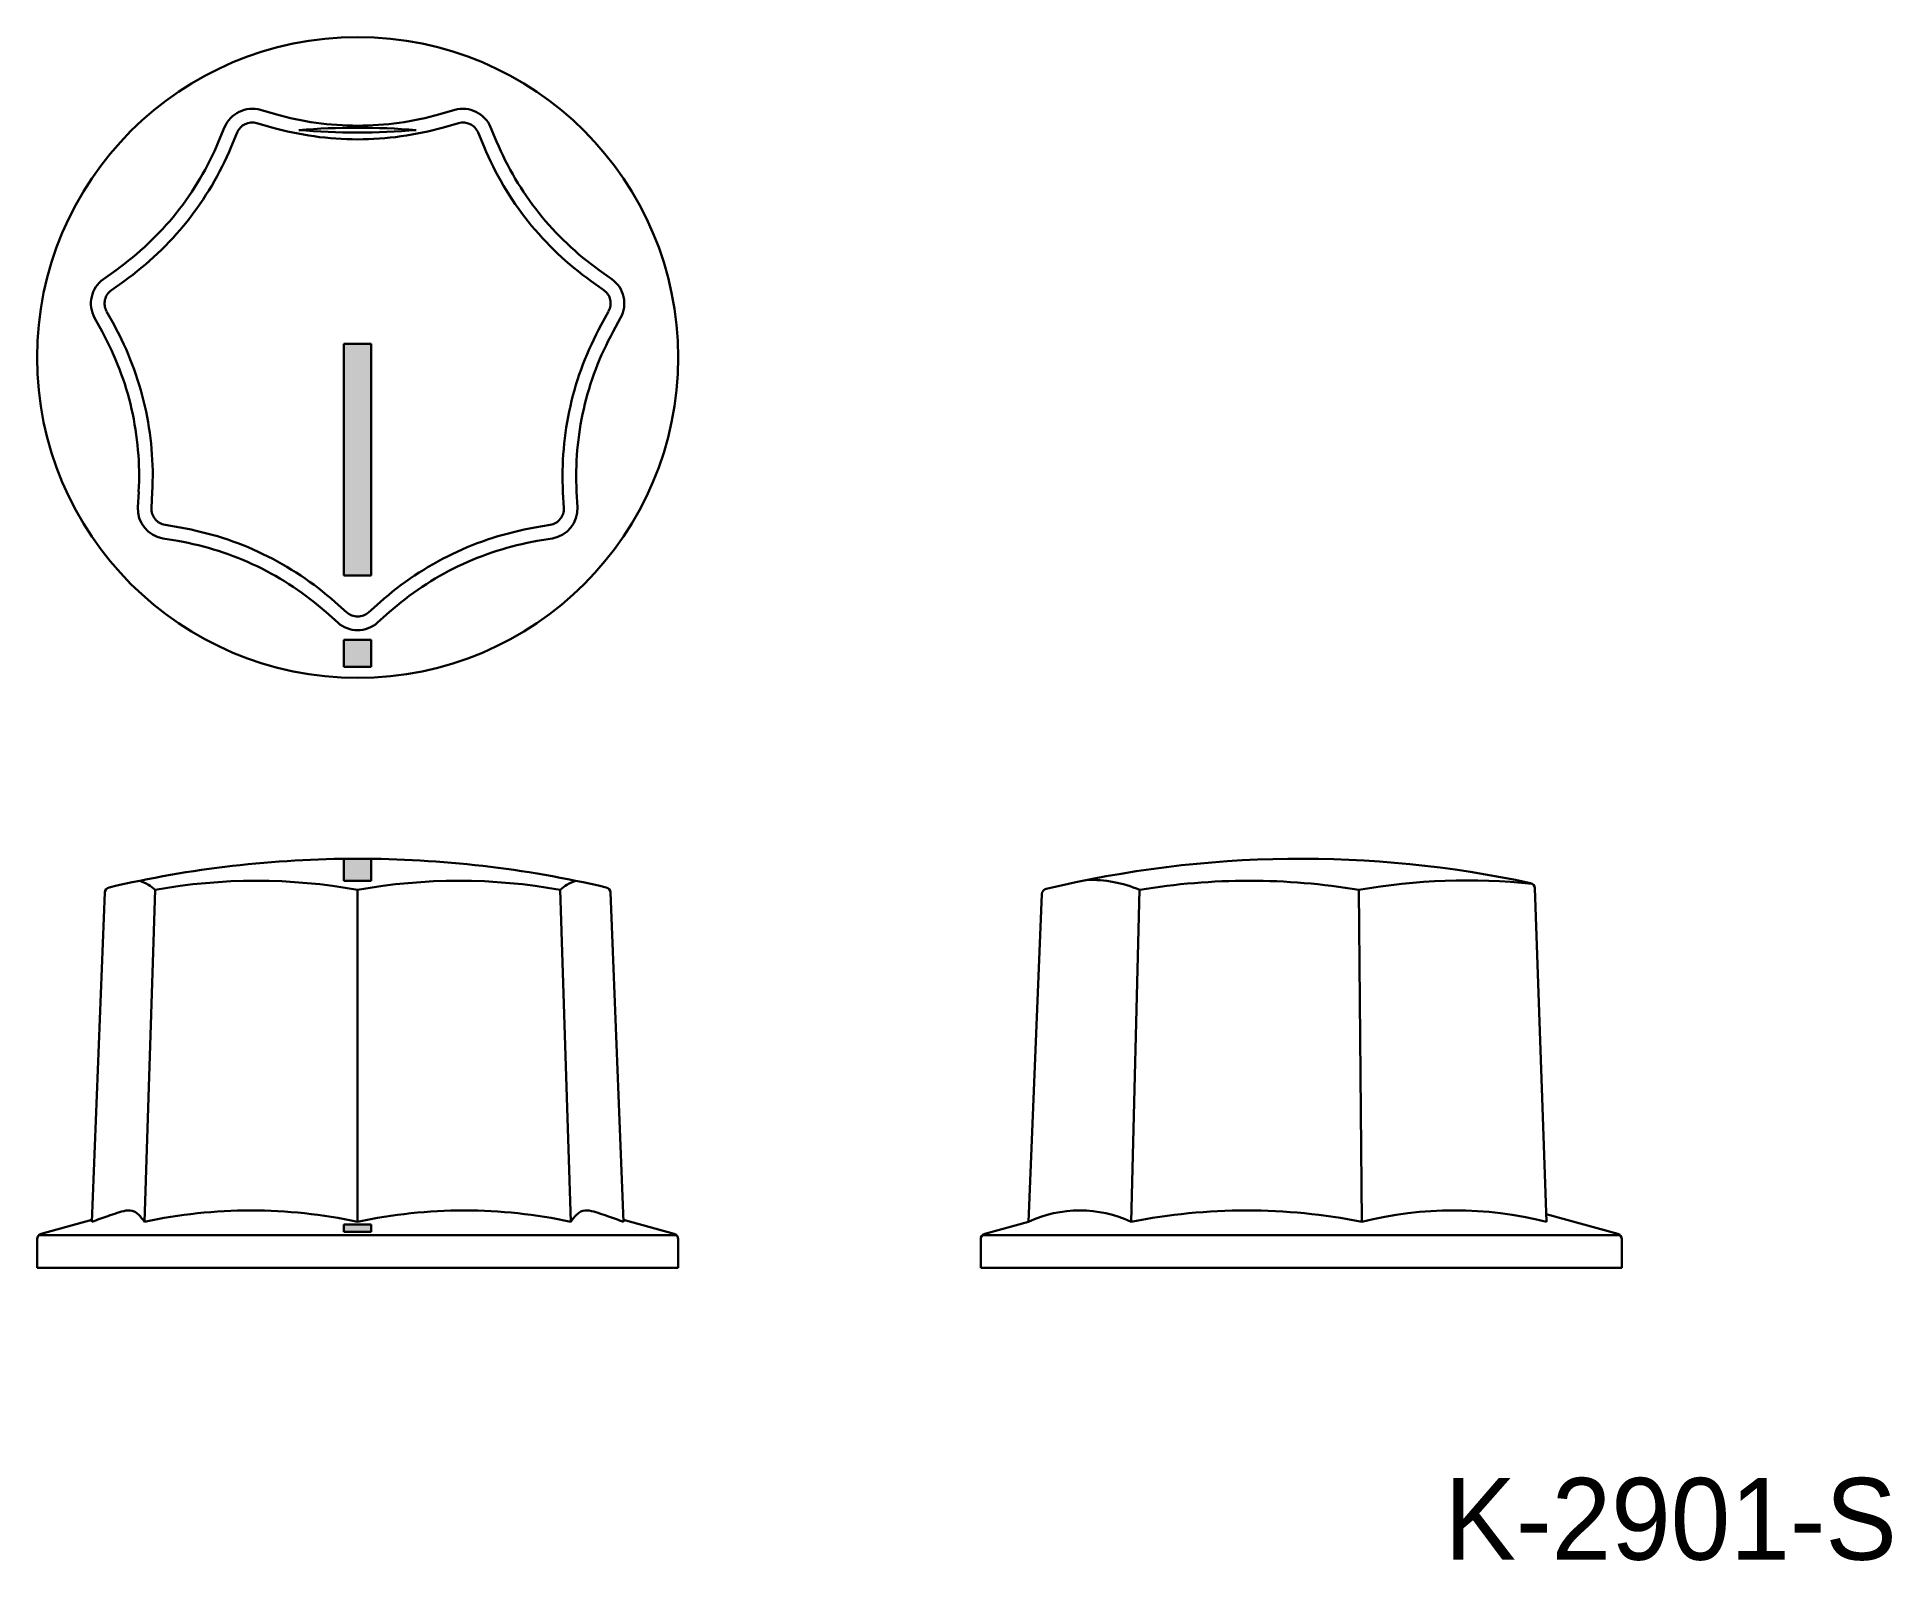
# Model space of a CAD drawing. Extents: x 5231.6 to 5299.6, y 7608.6 to 7664.5.
import ezdxf

# ---------------------------------------------------------------- set-up
doc = ezdxf.new("R2010")
doc.units = 0
doc.layers.add('AM_0 プロファイル（中）', color=7, linetype='CONTINUOUS', lineweight=30)
doc.layers.add('AM_8', color=1, linetype='CONTINUOUS', lineweight=25)
doc.styles.add('社内規格', font='HGSGothicM.ttf')

msp = doc.modelspace()

# ---------------------------------------------------------------- hatches: boundary and pattern name
at = {"layer": 'AM_8'}
h = msp.add_hatch(color=256, dxfattribs=at)
h.paths.add_polyline_path([(5243.85, 7653.233), (5242.85, 7653.233), (5242.85, 7644.733), (5243.85, 7644.733)])
h.paths.add_polyline_path([(5243.85, 7642.383), (5242.85, 7642.383), (5242.85, 7641.383), (5243.85, 7641.383)])
h = msp.add_hatch(color=256, dxfattribs=at)
h.paths.add_polyline_path([(5243.85, 7634.347, 0.003125), (5243.35, 7634.35, 0.003125), (5242.85, 7634.347), (5242.85, 7633.542), (5243.85, 7633.542)])
h.paths.add_polyline_path([(5243.85, 7620.938), (5242.85, 7620.938), (5242.85, 7620.661), (5243.85, 7620.661)])

# ---------------------------------------------------------------- linework, layer by layer
at = {"layer": 'AM_0 プロファイル（中）'}
for p, q in [((5240.336, 7661.654), (5239.789, 7661.81)), ((5246.91, 7661.81), (5246.363, 7661.654)), ((5238.473, 7661.176), (5238.254, 7660.651)), ((5238.715, 7660.458), (5238.934, 7660.983)), ((5240.199, 7661.173), (5239.652, 7661.329)), ((5246.5, 7661.173), (5247.047, 7661.329)), ((5247.984, 7660.458), (5247.765, 7660.983)), ((5248.445, 7660.651), (5248.226, 7661.176)), ((5234.496, 7655.94), (5234.033, 7655.609)), ((5234.787, 7655.533), (5234.324, 7655.202)), ((5251.912, 7655.533), (5252.375, 7655.202)), ((5252.666, 7655.609), (5252.203, 7655.94)), ((5233.708, 7654.185), (5233.982, 7653.686)), ((5234.42, 7653.926), (5234.147, 7654.425)), ((5252.279, 7653.926), (5252.552, 7654.425)), ((5252.717, 7653.686), (5252.991, 7654.185)), ((5242.85, 7653.233), (5243.85, 7653.233)), ((5242.85, 7653.233), (5242.85, 7644.733)), ((5243.85, 7653.233), (5243.85, 7644.733)), ((5235.323, 7647.811), (5235.293, 7647.243)), ((5235.822, 7647.784), (5235.792, 7647.216)), ((5250.877, 7647.784), (5250.907, 7647.216)), ((5251.406, 7647.243), (5251.376, 7647.811)), ((5236.204, 7646.1), (5236.764, 7646.003)), ((5236.85, 7646.496), (5236.289, 7646.593)), ((5249.849, 7646.496), (5250.41, 7646.593)), ((5249.935, 7646.003), (5250.495, 7646.1)), ((5242.85, 7644.733), (5243.85, 7644.733)), ((5242.194, 7643.389), (5242.619, 7643.011)), ((5242.526, 7643.763), (5242.951, 7643.385)), ((5244.173, 7643.763), (5243.748, 7643.385)), ((5244.08, 7643.011), (5244.505, 7643.389)), ((5242.85, 7642.383), (5243.85, 7642.383)), ((5242.85, 7642.383), (5242.85, 7641.383)), ((5243.85, 7642.383), (5243.85, 7641.383)), ((5242.85, 7641.383), (5243.85, 7641.383)), ((5242.85, 7634.347), (5242.85, 7633.542)), ((5243.85, 7634.347), (5243.85, 7633.542)), ((5234.084, 7633.112), (5233.6, 7621.035)), ((5235.922, 7633.206), (5235.531, 7621.035)), ((5242.85, 7633.542), (5243.85, 7633.542)), ((5243.35, 7633.206), (5243.35, 7621.035)), ((5250.777, 7633.206), (5251.168, 7621.035)), ((5252.615, 7633.112), (5253.099, 7621.035)), ((5272.018, 7633.206), (5271.707, 7621.035)), ((5280.055, 7633.206), (5280.167, 7621.035)), ((5286.506, 7633.268), (5286.934, 7621.035)), ((5268.435, 7633.055), (5267.941, 7621.035)), ((5233.603, 7621.105), (5231.746, 7620.591)), ((5242.85, 7620.938), (5243.85, 7620.938)), ((5242.85, 7620.938), (5242.85, 7620.661)), ((5243.85, 7620.661), (5243.85, 7620.938)), ((5253.096, 7621.105), (5254.953, 7620.591)), ((5267.941, 7621.035), (5266.338, 7620.591)), ((5286.924, 7621.316), (5289.545, 7620.591)), ((5231.6, 7620.398), (5231.6, 7619.35)), ((5231.67, 7620.55), (5255.029, 7620.55)), ((5242.85, 7620.661), (5243.85, 7620.661)), ((5255.1, 7620.398), (5255.1, 7619.35)), ((5266.191, 7620.398), (5266.191, 7619.35)), ((5266.262, 7620.55), (5289.621, 7620.55)), ((5289.691, 7620.398), (5289.691, 7619.35)), ((5231.6, 7619.35), (5255.1, 7619.35)), ((5266.191, 7619.35), (5289.691, 7619.35))]:
    msp.add_line(p, q, dxfattribs=at)
msp.add_circle((5243.35, 7652.733), 11.75, dxfattribs=at)
for centre, radius, start, end in [((5239.488, 7660.752), 1.1, 74.10262, 157.32595), ((5243.35, 7672.233), 11, 254.10262, 270), ((5243.35, 7672.233), 11, 270, 285.89738), ((5247.211, 7660.752), 1.1, 22.67405, 105.89738), ((5239.488, 7660.752), 0.6, 115.71429, 157.32595), ((5239.488, 7660.752), 0.6, 74.10262, 115.71429), ((5243.35, 7672.233), 11.5, 254.10262, 270), ((5243.35, 7635.119), 26.042, 85.2643, 94.73569), ((5243.35, 7687.075), 26.091, 265.27329, 274.72671), ((5243.35, 7672.233), 11.5, 270, 285.89738), ((5247.211, 7660.752), 0.6, 64.28571, 105.89738), ((5247.211, 7660.752), 0.6, 22.67405, 64.28571), ((5228.104, 7664.891), 11, 321.42857, 337.32595), ((5228.104, 7664.891), 11.5, 321.42857, 337.32595), ((5258.595, 7664.891), 11.5, 202.67405, 218.57143), ((5258.595, 7664.891), 11, 202.67405, 218.57143), ((5228.104, 7664.891), 11, 305.53119, 321.42857), ((5228.104, 7664.891), 11.5, 305.53119, 321.42857), ((5258.595, 7664.891), 11.5, 218.57143, 234.46881), ((5258.595, 7664.891), 11, 218.57143, 234.46881), ((5234.673, 7654.714), 1.1, 125.53119, 208.75452), ((5252.026, 7654.714), 1.1, 331.24548, 54.46881), ((5234.673, 7654.714), 0.6, 167.14286, 208.75452), ((5234.673, 7654.714), 0.6, 125.53119, 167.14286), ((5252.026, 7654.714), 0.6, 12.85714, 54.46881), ((5252.026, 7654.714), 0.6, 331.24548, 12.85714), ((5224.338, 7648.394), 11, 12.85714, 28.75452), ((5224.338, 7648.394), 11.5, 12.85714, 28.75452), ((5262.361, 7648.394), 11.5, 151.24548, 167.14286), ((5262.361, 7648.394), 11, 151.24548, 167.14286), ((5224.338, 7648.394), 11, 356.95977, 12.85714), ((5224.338, 7648.394), 11.5, 356.95977, 12.85714), ((5262.361, 7648.394), 11.5, 167.14286, 183.04023), ((5262.361, 7648.394), 11, 167.14286, 183.04023), ((5236.391, 7647.184), 1.1, 176.95977, 260.18309), ((5236.391, 7647.184), 0.6, 176.95977, 218.57143), ((5236.391, 7647.184), 0.6, 218.57143, 260.18309), ((5250.308, 7647.184), 0.6, 279.81691, 321.42857), ((5250.308, 7647.184), 1.1, 279.81691, 3.04023), ((5250.308, 7647.184), 0.6, 321.42857, 3.04023), ((5234.889, 7635.164), 11.5, 64.28571, 80.18309), ((5251.81, 7635.164), 11.5, 99.81691, 115.71429), ((5234.889, 7635.164), 11, 64.28571, 80.18309), ((5234.889, 7635.164), 11.5, 48.38834, 64.28571), ((5251.81, 7635.164), 11.5, 115.71429, 131.61166), ((5251.81, 7635.164), 11, 99.81691, 115.71429), ((5234.889, 7635.164), 11, 48.38834, 64.28571), ((5251.81, 7635.164), 11, 115.71429, 131.61166), ((5243.35, 7643.833), 0.6, 228.38834, 270), ((5243.35, 7643.833), 0.6, 270, 311.61166), ((5243.35, 7643.833), 1.1, 228.38834, 311.61166), ((5243.35, 7594.35), 40, 90, 103.16653), ((5243.35, 7594.35), 40, 76.83347, 90), ((5277.941, 7594.35), 40, 77.86768, 103.52255), ((5234.284, 7633.104), 0.2, 103.16653, 177.70644), ((5239.636, 7612.959), 20.585, 79.60639, 100.39361), ((5247.063, 7612.959), 20.585, 79.60639, 100.39361), ((5252.415, 7633.104), 0.2, 2.29356, 76.83347), ((5268.635, 7633.047), 0.2, 103.52255, 177.64752), ((5270.23, 7629.016), 4.556, 66.88619, 91.96949), ((5276.037, 7609.492), 24.052, 80.38191, 99.61809), ((5284.042, 7610.722), 22.834, 84.05384, 100.05541), ((5286.306, 7633.261), 0.2, 2.00414, 77.86768), ((5239.44, 7602.907), 18.545, 77.83087, 102.16913), ((5247.259, 7602.907), 18.545, 77.83087, 102.16913), ((5269.824, 7616.991), 4.461, 65.03761, 114.96239), ((5275.937, 7599.788), 21.663, 78.73991, 101.26009), ((5283.55, 7607.619), 13.836, 75.84364, 104.15636), ((5231.8, 7620.398), 0.2, 105.47864, 180), ((5254.9, 7620.398), 0.2, 0, 74.52136), ((5266.391, 7620.398), 0.2, 105.47864, 180), ((5289.491, 7620.398), 0.2, 0, 74.52136)]:
    msp.add_arc(centre, radius, start, end, dxfattribs=at)
for points, knots in [([(5235.35, 7633.542), (5235.446, 7633.504), (5235.664, 7633.432), (5235.845, 7633.274), (5235.922, 7633.206)], [1.2658706, 1.2658706, 1.2658706, 1.2658706, 1.6766011, 1.9839919, 1.9839919, 1.9839919, 1.9839919]), ([(5251.35, 7633.542), (5251.253, 7633.504), (5251.035, 7633.432), (5250.854, 7633.274), (5250.777, 7633.206)], [1.2658706, 1.2658706, 1.2658706, 1.2658706, 1.6766011, 1.9839919, 1.9839919, 1.9839919, 1.9839919]), ([(5233.6, 7621.035), (5233.799, 7621.105), (5234.113, 7621.215), (5234.608, 7621.389), (5235.048, 7621.518), (5235.363, 7621.271), (5235.466, 7621.127), (5235.531, 7621.035)], [0, 0, 0, 0, 0.626384, 0.992086, 1.61829, 1.811263, 2.15025, 2.15025, 2.15025, 2.15025]), ([(5253.099, 7621.035), (5252.9, 7621.105), (5252.586, 7621.215), (5252.091, 7621.389), (5251.651, 7621.518), (5251.336, 7621.271), (5251.233, 7621.127), (5251.168, 7621.035)], [0, 0, 0, 0, 0.626384, 0.992086, 1.61829, 1.811263, 2.15025, 2.15025, 2.15025, 2.15025])]:
    msp.add_open_spline(points, degree=3, knots=knots, dxfattribs=at)

# ---------------------------------------------------------------- texts
at = {"layer": 'AM_0 プロファイル（中）', "insert": (5283.195, 7611.641), "char_height": 3, "attachment_point": 1, "style": '社内規格'}
msp.add_mtext('K-2901-S', dxfattribs=at)

doc.saveas('drawing.dxf')
